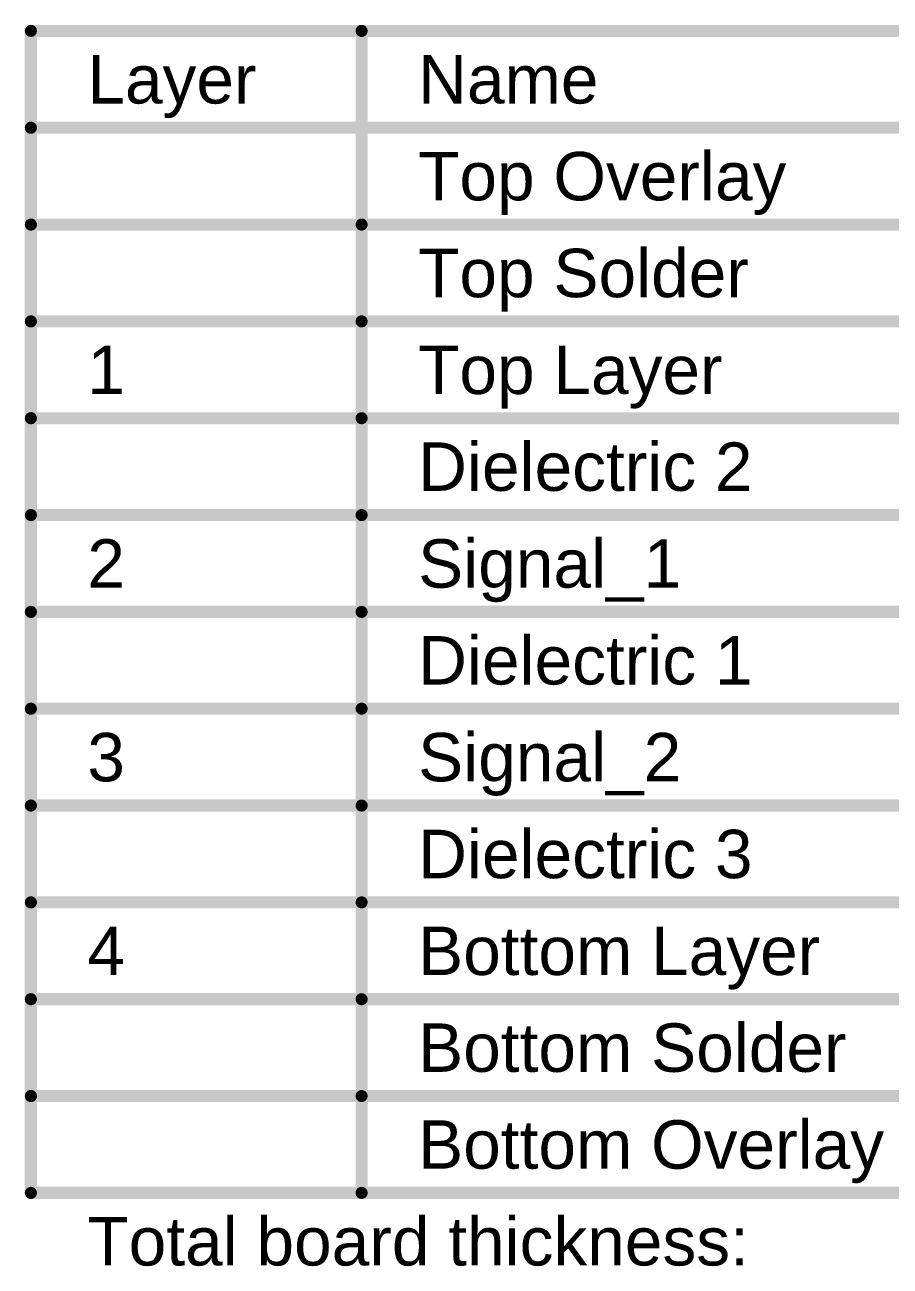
# Model space of a CAD drawing. Header units: inches. Extents: x -4 to 389, y 0 to 108.
# Drawn here: x 48.18 to 75.42, y 69.35 to 108.42 of the extents above; entities that cross this region are included whole.
import ezdxf

# ---------------------------------------------------------------- set-up
doc = ezdxf.new("R2010")
doc.units = ezdxf.units.IN
doc.layers.add('Fabrication', color=56, linetype='Continuous')
doc.styles.add('Arial', font='', dxfattribs={"height": 0.2})
doc.styles.get('Arial').set_extended_font_data('Arial')

msp = doc.modelspace()

# ---------------------------------------------------------------- linework, layer by layer
at = {"layer": 'Fabrication'}
for points in [[(48.37, 71.653, 0.381, 0.381, 0), (48.37, 108.229, 0.381, 0.381, 0)], [(48.37, 108.229, 0.381, 0.381, 0), (163.656, 108.229, 0.381, 0.381, 0)], [(58.782, 71.653, 0.381, 0.381, 0), (58.782, 108.229, 0.381, 0.381, 0)], [(48.37, 105.181, 0.381, 0.381, 0), (163.656, 105.181, 0.381, 0.381, 0)], [(48.37, 102.133, 0.381, 0.381, 0), (58.782, 102.133, 0.381, 0.381, 0)], [(58.782, 102.133, 0.381, 0.381, 0), (82.398, 102.133, 0.381, 0.381, 0)], [(48.37, 99.085, 0.381, 0.381, 0), (58.782, 99.085, 0.381, 0.381, 0)], [(58.782, 99.085, 0.381, 0.381, 0), (82.398, 99.085, 0.381, 0.381, 0)], [(48.37, 96.037, 0.381, 0.381, 0), (58.782, 96.037, 0.381, 0.381, 0)], [(58.782, 96.037, 0.381, 0.381, 0), (82.398, 96.037, 0.381, 0.381, 0)], [(48.37, 92.989, 0.381, 0.381, 0), (58.782, 92.989, 0.381, 0.381, 0)], [(58.782, 92.989, 0.381, 0.381, 0), (82.398, 92.989, 0.381, 0.381, 0)], [(48.37, 89.941, 0.381, 0.381, 0), (58.782, 89.941, 0.381, 0.381, 0)], [(58.782, 89.941, 0.381, 0.381, 0), (82.398, 89.941, 0.381, 0.381, 0)], [(48.37, 86.893, 0.381, 0.381, 0), (58.782, 86.893, 0.381, 0.381, 0)], [(58.782, 86.893, 0.381, 0.381, 0), (82.398, 86.893, 0.381, 0.381, 0)], [(48.37, 83.845, 0.381, 0.381, 0), (58.782, 83.845, 0.381, 0.381, 0)], [(58.782, 83.845, 0.381, 0.381, 0), (82.398, 83.845, 0.381, 0.381, 0)], [(48.37, 80.797, 0.381, 0.381, 0), (58.782, 80.797, 0.381, 0.381, 0)], [(58.782, 80.797, 0.381, 0.381, 0), (82.398, 80.797, 0.381, 0.381, 0)], [(48.37, 77.749, 0.381, 0.381, 0), (58.782, 77.749, 0.381, 0.381, 0)], [(58.782, 77.749, 0.381, 0.381, 0), (82.398, 77.749, 0.381, 0.381, 0)], [(48.37, 74.701, 0.381, 0.381, 0), (58.782, 74.701, 0.381, 0.381, 0)], [(58.782, 74.701, 0.381, 0.381, 0), (82.398, 74.701, 0.381, 0.381, 0)], [(48.37, 71.653, 0.381, 0.381, 0), (58.782, 71.653, 0.381, 0.381, 0)], [(58.782, 71.653, 0.381, 0.381, 0), (82.398, 71.653, 0.381, 0.381, 0)]]:
    msp.add_lwpolyline(points, format="xyseb", dxfattribs=at)
for points in [[(48.275, 108.229, 0.191, 0.191, 1), (48.466, 108.229, 0.191, 0.191, 1)], [(48.275, 108.229, 0.191, 0.191, 1), (48.466, 108.229, 0.191, 0.191, 1)], [(58.687, 108.229, 0.191, 0.191, 1), (58.877, 108.229, 0.191, 0.191, 1)], [(48.275, 105.181, 0.191, 0.191, 1), (48.466, 105.181, 0.191, 0.191, 1)], [(48.275, 102.133, 0.191, 0.191, 1), (48.466, 102.133, 0.191, 0.191, 1)], [(58.687, 102.133, 0.191, 0.191, 1), (58.877, 102.133, 0.191, 0.191, 1)], [(58.687, 102.133, 0.191, 0.191, 1), (58.877, 102.133, 0.191, 0.191, 1)], [(48.275, 99.085, 0.191, 0.191, 1), (48.466, 99.085, 0.191, 0.191, 1)], [(58.687, 99.085, 0.191, 0.191, 1), (58.877, 99.085, 0.191, 0.191, 1)], [(58.687, 99.085, 0.191, 0.191, 1), (58.877, 99.085, 0.191, 0.191, 1)], [(48.275, 96.037, 0.191, 0.191, 1), (48.466, 96.037, 0.191, 0.191, 1)], [(58.687, 96.037, 0.191, 0.191, 1), (58.877, 96.037, 0.191, 0.191, 1)], [(58.687, 96.037, 0.191, 0.191, 1), (58.877, 96.037, 0.191, 0.191, 1)], [(48.275, 92.989, 0.191, 0.191, 1), (48.466, 92.989, 0.191, 0.191, 1)], [(58.687, 92.989, 0.191, 0.191, 1), (58.877, 92.989, 0.191, 0.191, 1)], [(58.687, 92.989, 0.191, 0.191, 1), (58.877, 92.989, 0.191, 0.191, 1)], [(48.275, 89.941, 0.191, 0.191, 1), (48.466, 89.941, 0.191, 0.191, 1)], [(58.687, 89.941, 0.191, 0.191, 1), (58.877, 89.941, 0.191, 0.191, 1)], [(58.687, 89.941, 0.191, 0.191, 1), (58.877, 89.941, 0.191, 0.191, 1)], [(48.275, 86.893, 0.191, 0.191, 1), (48.466, 86.893, 0.191, 0.191, 1)], [(58.687, 86.893, 0.191, 0.191, 1), (58.877, 86.893, 0.191, 0.191, 1)], [(58.687, 86.893, 0.191, 0.191, 1), (58.877, 86.893, 0.191, 0.191, 1)], [(48.275, 83.845, 0.191, 0.191, 1), (48.466, 83.845, 0.191, 0.191, 1)], [(58.687, 83.845, 0.191, 0.191, 1), (58.877, 83.845, 0.191, 0.191, 1)], [(58.687, 83.845, 0.191, 0.191, 1), (58.877, 83.845, 0.191, 0.191, 1)], [(48.275, 80.797, 0.191, 0.191, 1), (48.466, 80.797, 0.191, 0.191, 1)], [(58.687, 80.797, 0.191, 0.191, 1), (58.877, 80.797, 0.191, 0.191, 1)], [(58.687, 80.797, 0.191, 0.191, 1), (58.877, 80.797, 0.191, 0.191, 1)], [(48.275, 77.749, 0.191, 0.191, 1), (48.466, 77.749, 0.191, 0.191, 1)], [(58.687, 77.749, 0.191, 0.191, 1), (58.877, 77.749, 0.191, 0.191, 1)], [(58.687, 77.749, 0.191, 0.191, 1), (58.877, 77.749, 0.191, 0.191, 1)], [(48.275, 74.701, 0.191, 0.191, 1), (48.466, 74.701, 0.191, 0.191, 1)], [(58.687, 74.701, 0.191, 0.191, 1), (58.877, 74.701, 0.191, 0.191, 1)], [(58.687, 74.701, 0.191, 0.191, 1), (58.877, 74.701, 0.191, 0.191, 1)], [(48.275, 71.653, 0.191, 0.191, 1), (48.466, 71.653, 0.191, 0.191, 1)], [(48.275, 71.653, 0.191, 0.191, 1), (48.466, 71.653, 0.191, 0.191, 1)], [(58.687, 71.653, 0.191, 0.191, 1), (58.877, 71.653, 0.191, 0.191, 1)], [(58.687, 71.653, 0.191, 0.191, 1), (58.877, 71.653, 0.191, 0.191, 1)], [(58.687, 71.653, 0.191, 0.191, 1), (58.877, 71.653, 0.191, 0.191, 1)]]:
    msp.add_lwpolyline(points, format="xyseb", close=True, dxfattribs=at)

# ---------------------------------------------------------------- texts
at = {"layer": 'Fabrication', "style": 'Arial'}
for s, p in [('Layer', (50.148, 105.943)), ('Name', (60.56, 105.943)), ('Top Overlay', (60.56, 102.895)), ('Top Solder', (60.56, 99.847)), ('1', (50.148, 96.799)), ('Top Layer', (60.56, 96.799)), ('Dielectric 2', (60.56, 93.751)), ('2', (50.148, 90.703)), ('Signal_1', (60.56, 90.703)), ('Dielectric 1', (60.56, 87.655)), ('3', (50.148, 84.607)), ('Signal_2', (60.56, 84.607)), ('Dielectric 3', (60.56, 81.559)), ('4', (50.148, 78.511)), ('Bottom Layer', (60.56, 78.511)), ('Bottom Solder', (60.56, 75.463)), ('Bottom Overlay', (60.56, 72.415)), ('Total board thickness:', (50.148, 69.367))]:
    msp.add_text(s, height=1.524, dxfattribs=at).set_placement(p)

doc.saveas('drawing.dxf')
